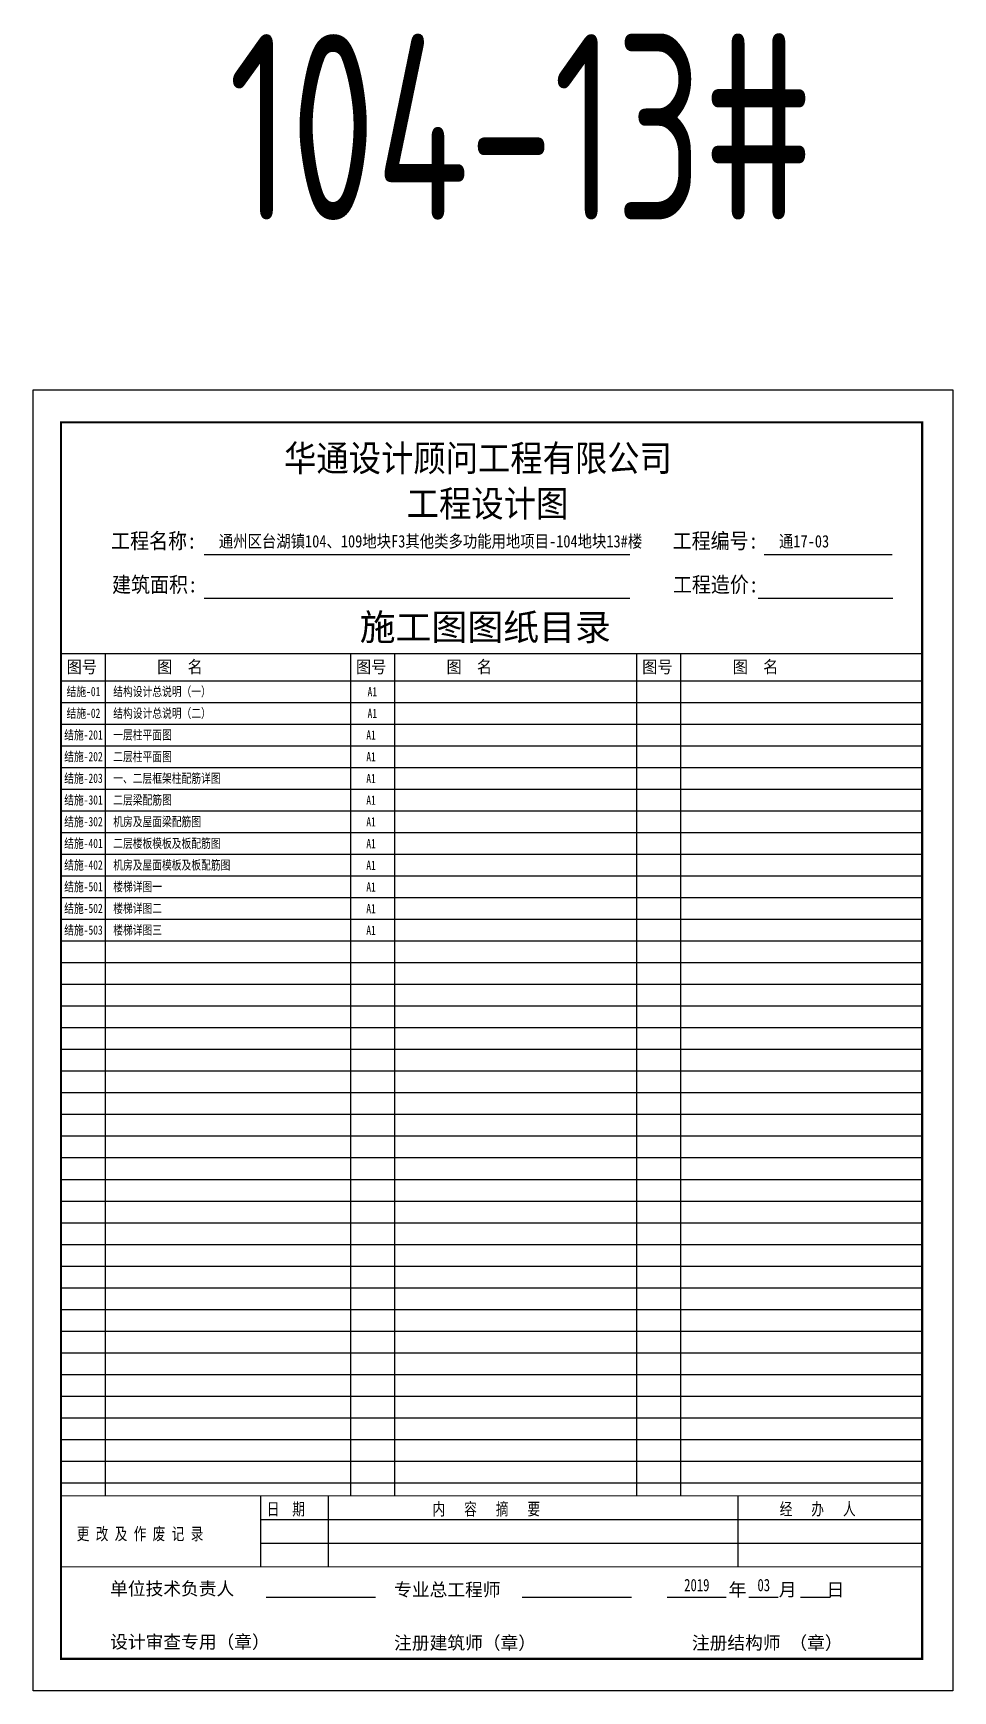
# Model space of a CAD drawing. Extents: x -67167 to 417929, y -86205 to 407116.
# Drawn here: x 218218 to 247918, y 353595 to 407116 of the extents above; entities that cross this region are included whole.
import ezdxf
from ezdxf.enums import TextEntityAlignment as Align

# ---------------------------------------------------------------- set-up
doc = ezdxf.new("R2010")
doc.units = 0
doc.header["$LTSCALE"] = 1000
doc.layers.add('核', color=6, linetype='Continuous', lineweight=9, plot=False)
for name, color, linetype in [('限价房base$0$PUB_TEXT', 7, 'Continuous'), ('限价房base$0$S-ANNO-TABS', 4, 'Continuous'), ('限价房base$0$TEXT', 7, 'Continuous')]:
    doc.layers.add(name, color=color, linetype=linetype)
doc.styles.add('TSSD_Bold', font='tssdeng2.shx', dxfattribs={"width": 0.7, "bigfont": 'china.shx'})
doc.styles.add('限价房base$0$-黑体', font='simhei.ttf', dxfattribs={"width": 0.8})
doc.styles.add('限价房base$0$H1', font='')
doc.styles.get('限价房base$0$H1').set_extended_font_data('SimSun')

msp = doc.modelspace()

# ---------------------------------------------------------------- linework, layer by layer
msp.add_lwpolyline([(218217.856, 395594.993), (247917.856, 395594.993), (247917.856, 353594.993), (218217.857, 353594.992)], close=True)
at = {"layer": '限价房base$0$PUB_TEXT'}
msp.add_lwpolyline([(218217.856, 395594.993), (247917.856, 395594.993), (247917.856, 353594.993), (218217.856, 353594.993)], close=True, dxfattribs=at)
at = {"layer": '限价房base$0$S-ANNO-TABS', "color": 4}
for p, q in [((219111.318, 387089.928), (246919.611, 387089.928)), ((220549.745, 359889.96), (220549.745, 387089.928)), ((228461, 387089.928), (228461, 359889.96)), ((229892.818, 359889.96), (229892.818, 387089.928)), ((237704.073, 387089.928), (237704.073, 359889.96)), ((239135.892, 359889.96), (239135.892, 387089.928)), ((219111.318, 386209.928), (246919.611, 386209.928))]:
    msp.add_line(p, q, dxfattribs=at)
at = {"layer": '限价房base$0$S-ANNO-TABS'}
for p, q in [((219117.927, 387089.928), (219117.927, 359889.96)), ((219117.927, 385509.96), (246926.22, 385509.96)), ((219117.927, 384809.96), (246926.22, 384809.96)), ((219117.927, 384109.96), (246926.22, 384109.96)), ((219117.927, 383409.96), (246926.22, 383409.96)), ((219117.927, 382709.96), (246926.22, 382709.96)), ((219117.927, 382009.96), (246926.22, 382009.96)), ((219117.927, 381309.96), (246926.22, 381309.96)), ((219117.927, 380609.96), (246926.22, 380609.96)), ((219117.927, 379909.96), (246926.22, 379909.96)), ((219117.927, 379209.96), (246926.22, 379209.96)), ((219117.927, 378509.96), (246926.22, 378509.96)), ((219117.927, 377809.96), (246926.22, 377809.96)), ((219117.927, 377109.96), (246926.22, 377109.96)), ((219117.927, 376409.96), (246926.22, 376409.96)), ((219117.927, 375709.96), (246926.22, 375709.96)), ((219117.927, 375009.96), (246926.22, 375009.96)), ((219117.927, 374309.96), (246926.22, 374309.96)), ((219117.927, 373609.96), (246926.22, 373609.96)), ((219117.927, 372909.96), (246926.22, 372909.96)), ((219117.927, 372209.96), (246926.22, 372209.96)), ((219117.927, 371509.96), (246926.22, 371509.96)), ((219117.927, 370809.96), (246926.22, 370809.96)), ((219117.927, 370109.96), (246926.22, 370109.96)), ((219117.927, 369409.96), (246926.22, 369409.96)), ((219117.927, 368709.96), (246926.22, 368709.96)), ((219117.927, 368009.96), (246926.22, 368009.96)), ((219117.927, 367309.96), (246926.22, 367309.96)), ((219117.927, 366609.96), (246926.22, 366609.96)), ((219117.927, 365909.96), (246926.22, 365909.96)), ((219117.927, 365209.96), (246926.22, 365209.96)), ((219117.927, 364509.96), (246926.22, 364509.96)), ((219117.927, 363809.96), (246926.22, 363809.96)), ((219117.927, 363109.96), (246926.22, 363109.96)), ((219117.927, 362409.96), (246926.22, 362409.96)), ((219117.927, 361709.96), (246926.22, 361709.96)), ((219117.927, 361009.96), (246926.22, 361009.96)), ((219117.927, 360309.96), (246926.22, 360309.96))]:
    msp.add_line(p, q, dxfattribs=at)
at = {"layer": '限价房base$0$S-ANNO-TABS', "color": 4, "const_width": 33.409}
msp.add_lwpolyline([(219117.927, 359889.96), (246926.22, 359889.96)], dxfattribs=at)
at = {"layer": '限价房base$0$TEXT', "color": 4}
for p, q in [((223740.68, 390286.217), (237482.822, 390286.217)), ((241829.043, 390286.217), (245956.178, 390286.217)), ((223740.68, 388874.167), (235224.082, 388874.167)), ((223740.68, 388874.167), (237482.822, 388874.167)), ((241625.85, 388874.167), (245254.661, 388874.167)), ((241625.85, 388874.167), (245977.449, 388874.167)), ((225561.108, 359889.96), (225561.108, 357599.051)), ((227747.472, 359889.96), (227747.472, 357599.051)), ((240969.844, 359889.96), (240969.844, 357599.051)), ((225561.108, 359126.323), (246926.22, 359126.323)), ((225561.108, 358362.687), (246926.22, 358362.687)), ((225745.254, 356623.952), (229268.994, 356623.952)), ((234012.328, 356623.921), (237536.067, 356623.921)), ((238687.42, 356623.921), (240596.795, 356623.921)), ((241325.482, 356623.921), (242275.462, 356623.921)), ((243002.25, 356623.921), (243952.23, 356623.921))]:
    msp.add_line(p, q, dxfattribs=at)
at = {"layer": '限价房base$0$TEXT', "color": 4, "const_width": 71.591}
msp.add_lwpolyline([(219117.927, 354628.602), (219117.927, 394551.33), (246926.22, 394551.33), (246926.22, 354628.602)], close=True, dxfattribs=at)
at = {"layer": '限价房base$0$TEXT', "color": 4, "const_width": 33.409}
msp.add_lwpolyline([(219117.927, 357599.051), (246926.22, 357599.051)], dxfattribs=at)

# ---------------------------------------------------------------- texts
at = {"style": '限价房base$0$H1', "width": 0.75}
for p in [(229016.804, 385851.727), (229016.804, 385151.759), (228977.334, 384451.759), (228977.334, 383751.759), (228977.334, 383051.759), (228977.334, 382351.759), (228977.334, 381651.759), (228977.334, 380951.759), (228977.334, 380251.759), (228977.334, 379551.759), (228977.334, 378851.759), (228977.334, 378151.759)]:
    msp.add_text('A1', height=300, dxfattribs=at).set_placement(p, align=Align.MIDDLE_LEFT)
at = {"layer": '核', "style": 'TSSD_Bold', "width": 0.7}
msp.add_text('104-13#', height=6000, dxfattribs=at).set_placement((224528.219, 399284.333), align=Align.BOTTOM_LEFT)
at = {"layer": '限价房base$0$TEXT', "style": '限价房base$0$-黑体'}
for s, height, width, p in [('华通设计顾问工程有限公司', 850, 0.9, (226321.66, 392968.017)), ('工程设计图', 850, 0.9, (230282.66, 391503.017)), ('工程名称:', 500, 0.9, (220733.985, 390473.432)), ('通州区台湖镇104、109地块F3其他类多功能用地项目-104地块13#楼', 400, 0.85, (224214.389, 390511.496)), ('工程编号:', 500, 0.9, (238867.635, 390473.432)), ('通17-03', 400, 0.85, (242302.752, 390511.496)), ('建筑面积:', 500, 0.9, (220763.463, 389061.382)), ('工程造价:', 500, 0.9, (238876.757, 389061.382)), ('图号', 400, 0.9, (219300.003, 386456.583)), ('图  名 ', 400, 0.9, (222224.208, 386456.583)), ('图号', 400, 0.9, (228643.076, 386456.583)), ('图  名 ', 400, 0.9, (231567.281, 386456.583)), ('图号', 400, 0.9, (237886.149, 386456.583)), ('图  名 ', 400, 0.9, (240810.354, 386456.583)), ('日  期', 400, 0.75, (225766.588, 359265.449)), ('内   容   摘   要', 400, 0.75, (231115.763, 359265.449)), ('经   办   人', 400, 0.75, (242327.021, 359265.449)), ('更 改 及 作 废 记 录', 400, 0.75, (219625.14, 358466.126)), ('2019', 400, 0.75, (239241.263, 356810.949)), ('03', 400, 0.75, (241607.763, 356810.949))]:
    msp.add_text(s, height=height, dxfattribs=dict(at, width=width)).set_placement(p)
at = {"layer": '限价房base$0$TEXT', "style": '限价房base$0$H1'}
for s, height, p in [('施工图图纸目录', 850, (228761.052, 387514.181)), ('单位技术负责人', 420, (220703.363, 356684.795)), ('专业总工程师', 420, (229873.833, 356653.31)), ('年', 420, (240676.091, 356653.31)), ('月', 420, (242297.213, 356653.31)), ('日', 420, (243841.747, 356653.31)), ('设计审查专用（章）', 420, (220703.363, 354965.735)), ('注册建筑师（章）', 420, (229873.833, 354934.251)), ('注册结构师 （章）', 420, (239489.653, 354934.251))]:
    msp.add_text(s, height=height, dxfattribs=at).set_placement(p)
at = {"layer": '限价房base$0$TEXT', "style": '限价房base$0$H1', "width": 0.75}
for s, p in [('结施-01', (219842.927, 385859.928)), ('结施-02', (219842.927, 385159.928)), ('结施-201', (219842.927, 384459.928)), ('结施-202', (219842.927, 383759.928)), ('结施-203', (219842.927, 383059.928)), ('结施-301', (219842.927, 382359.928)), ('结施-302', (219842.927, 381659.928)), ('结施-401', (219842.927, 380959.928)), ('结施-402', (219842.927, 380259.928)), ('结施-501', (219842.927, 379559.928)), ('结施-502', (219842.927, 378859.928)), ('结施-503', (219842.927, 378159.928))]:
    msp.add_text(s, height=300, dxfattribs=at).set_placement(p, align=Align.MIDDLE_CENTER)
for s, p in [('结构设计总说明（一）', (220804.927, 385859.928)), ('结构设计总说明（二）', (220804.927, 385159.928)), ('一层柱平面图 ', (220804.927, 384459.928)), ('二层柱平面图 ', (220804.927, 383759.928)), ('一、二层框架柱配筋详图', (220804.927, 383059.928)), ('二层梁配筋图', (220804.927, 382359.928)), ('机房及屋面梁配筋图', (220804.927, 381659.928)), ('二层楼板模板及板配筋图', (220804.927, 380959.928)), ('机房及屋面模板及板配筋图', (220804.927, 380259.928)), ('楼梯详图一', (220804.927, 379559.928)), ('楼梯详图二', (220804.927, 378859.928)), ('楼梯详图三', (220804.927, 378159.928))]:
    msp.add_text(s, height=300, dxfattribs=at).set_placement(p, align=Align.MIDDLE_LEFT)

doc.saveas('drawing.dxf')
